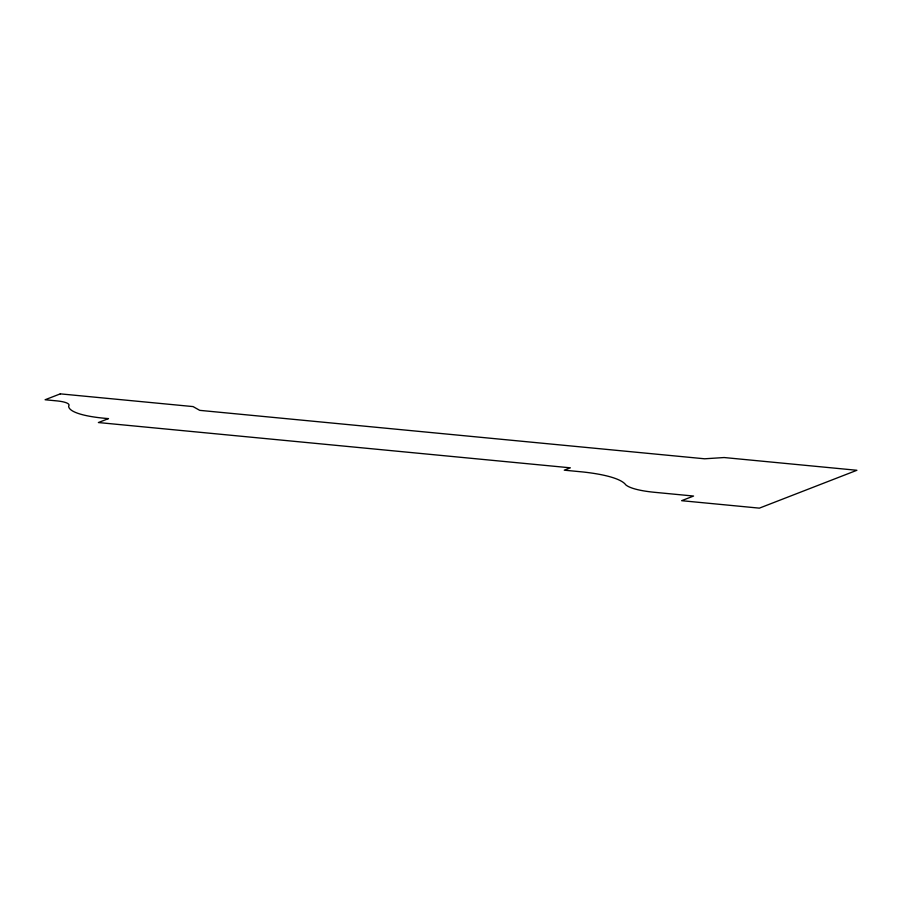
<?xml version="1.0" encoding="UTF-8"?>
<svg xmlns="http://www.w3.org/2000/svg" width="902" height="902" viewBox="0 0 902 902"><rect width="100%" height="100%" fill="white"/><g stroke="black" fill="none" stroke-linecap="round" stroke-linejoin="round"><path stroke-width="1.35" d="M60.31 393.858L45.1 399.755L55.462 400.759A25.403 5.367 -1.7 0 1 68.653 406.058A71.788 15.176 -1.7 0 0 108.511 418.607L98.374 422.542L570.346 467.822L564.269 470.179L583.256 472.005A95.759 20.239 -1.7 0 1 625.695 484.769A62.306 13.169 -1.7 0 0 655.326 492.379L693.559 496.044L681.619 500.689L759.371 508.142L856.9 470.28L724.137 457.539L704.62 458.791L199.737 410.354L193.073 406.588L60.31 393.858"/></g></svg>
